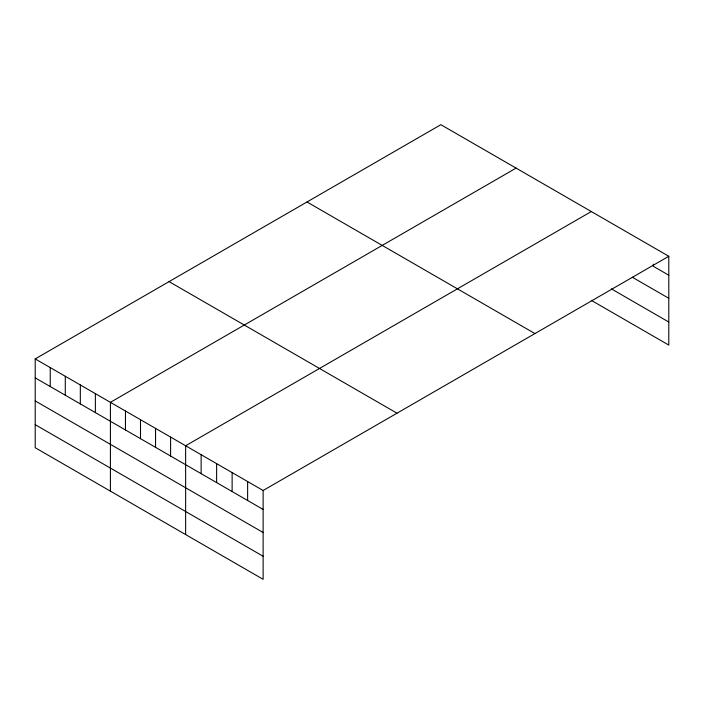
<?xml version="1.0" encoding="UTF-8"?>
<svg xmlns="http://www.w3.org/2000/svg" width="704" height="704" viewBox="0 0 704 704"><rect width="100%" height="100%" fill="white"/><g stroke="black" fill="none" stroke-linecap="round" stroke-linejoin="round"><path stroke-width="1.06" d="M668.8 256.282L263.129 490.494L263.129 579.313L35.2 447.718L35.2 358.908L440.871 124.687L668.8 256.282L668.8 345.092L591.307 300.353M516.085 168.115L110.414 402.327L110.414 491.146M591.307 211.543L185.636 445.755L185.636 534.565M668.8 275.238L653.303 266.288L653.303 264.185M632.333 277.235L668.8 298.294M611.362 288.878L668.8 322.045M306.997 201.978L534.926 333.573M169.074 281.618L397.003 413.204M35.2 358.908L263.129 490.494M35.2 377.854L263.129 509.45M35.2 400.91L263.129 532.506M35.2 424.662L263.129 556.257M247.632 481.545L247.632 500.5M232.126 472.604L232.126 491.55M216.63 463.654L216.63 482.61M201.133 454.705L201.133 473.66M170.588 437.07L170.588 456.025M155.549 428.384L155.549 447.339M140.501 419.698L140.501 438.654M125.462 411.013L125.462 429.968M95.374 393.642L95.374 412.597M80.326 384.956L80.326 403.911M65.287 376.27L65.287 395.226M50.239 367.585L50.239 386.54"/></g></svg>
